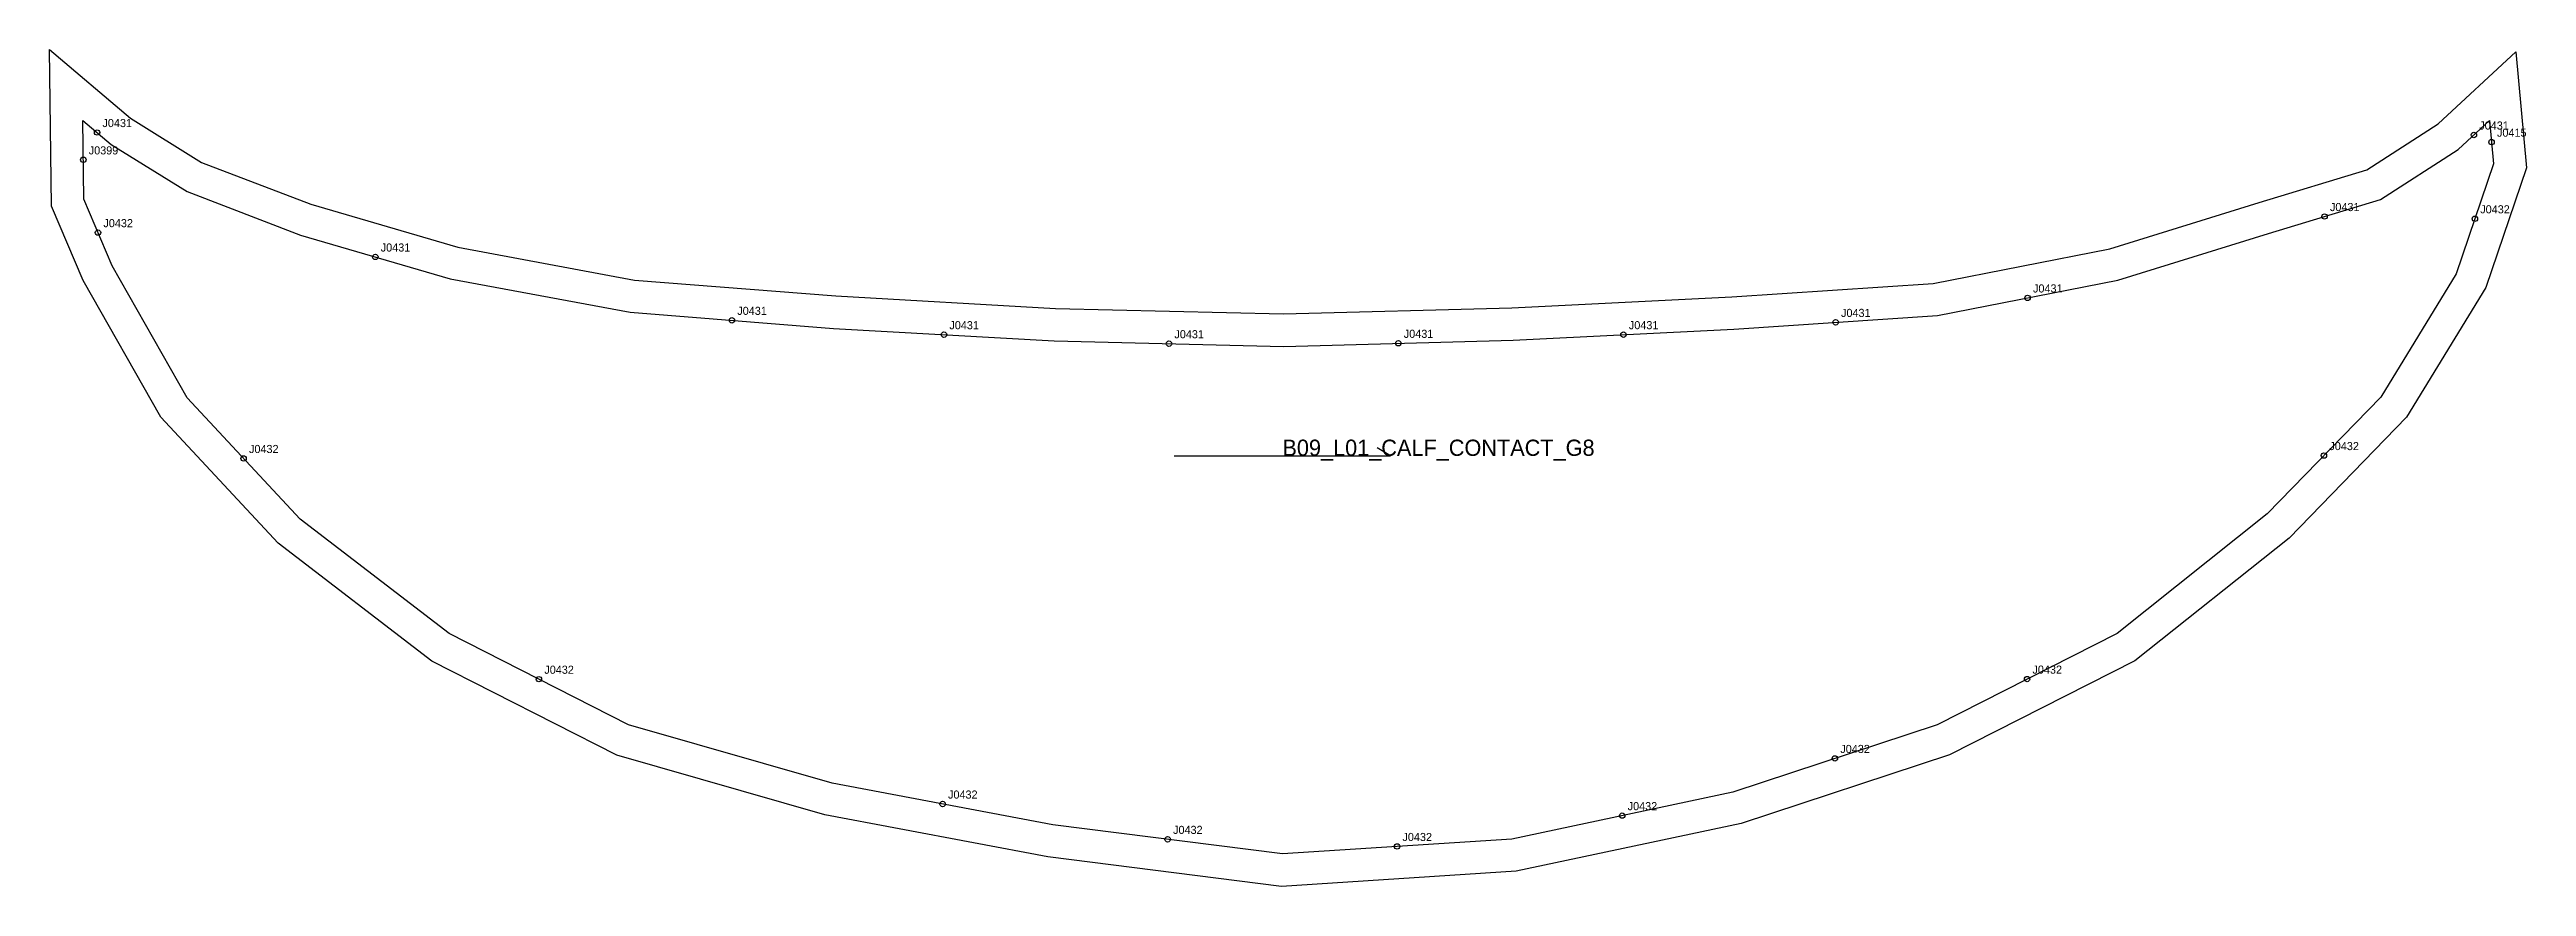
# Model space of a CAD drawing. Header units: millimetres. Extents: x -12 to 904, y -283 to 26.
import ezdxf

# ---------------------------------------------------------------- set-up
doc = ezdxf.new("R2010")
doc.units = ezdxf.units.MM
for name, color, linetype in [('CUT', 1, 'Continuous'), ('GRAIN', 3, 'Continuous'), ('LABEL', 7, 'Continuous'), ('NOTCH', 2, 'Continuous'), ('SEW', 5, 'Continuous')]:
    doc.layers.add(name, color=color, linetype=linetype)

msp = doc.modelspace()

# ---------------------------------------------------------------- linework, layer by layer
at = {"layer": 'CUT'}
msp.add_lwpolyline([(-12.33, 26.22), (17.6, 0.79), (43.95, -15.53), (84.35, -31.04), (138.74, -46.94), (204.06, -59.07), (278.62, -64.95), (359.95, -69.61), (444.31, -71.62), (528.75, -69.3), (610.19, -65.26), (684.67, -60.28), (750.02, -47.49), (805.26, -30.4), (845.07, -18.24), (871.52, -1.25), (900.29, 25.36), (904.18, -17.52), (889.1, -61.85), (859.78, -109.8), (816.33, -154.51), (759.22, -199.98), (690.69, -234.69), (613.63, -260.15), (530.37, -277.8), (443.46, -283.44), (357.09, -272.47), (274.54, -256.94), (197.54, -234.86), (129.1, -200.02), (72.28, -156.44), (28.84, -109.77), (0.07, -59.19), (-11.61, -31.67), (-12.33, 26.22)], close=True, dxfattribs=at)
at = {"layer": 'GRAIN'}
for p, q in [((403.86, -124.11), (483.86, -124.11)), ((483.86, -124.11), (478.86, -121.11))]:
    msp.add_line(p, q, dxfattribs=at)
at = {"layer": 'NOTCH'}
for centre in [(5.26, -4.47), (884.72, -5.39), (891.27, -8.03), (0.18, -14.58), (829.47, -35.55), (885.08, -36.39), (5.6, -41.51), (108.23, -50.52), (240.15, -73.96), (719.59, -65.67), (318.63, -79.27), (401.89, -82.61), (486.77, -82.45), (570.05, -79.26), (648.56, -74.72), (59.48, -125.07), (829.25, -123.99), (168.75, -206.74), (719.39, -206.7), (648.29, -236.06), (318.13, -252.93), (569.61, -257.22), (401.4, -266), (486.28, -268.63)]:
    msp.add_circle(centre, 1, dxfattribs=at)
at = {"layer": 'SEW'}
msp.add_lwpolyline([(0, 0), (10.51, -8.93), (38.6, -26.33), (80.51, -42.42), (135.95, -58.63), (202.49, -70.99), (277.8, -76.93), (359.46, -81.61), (444.33, -83.62), (529.22, -81.29), (610.89, -77.24), (686.23, -72.2), (752.95, -59.15), (808.78, -41.87), (850.17, -29.23), (878.89, -10.78), (890.54, 0), (892, -16.06), (878.17, -56.72), (850.24, -102.39), (808.26, -145.6), (752.71, -189.83), (686.07, -223.58), (610.5, -248.55), (528.73, -265.88), (443.83, -271.39), (358.96, -260.62), (277.31, -245.25), (201.96, -223.64), (135.53, -189.83), (80.38, -147.53), (38.58, -102.62), (10.84, -53.86), (0.36, -29.16)], close=True, dxfattribs=at)

# ---------------------------------------------------------------- texts
at = {"layer": 'LABEL'}
for s, height, p in [('J0431', 3, (7.26, -2.47)), ('J0431', 3, (886.72, -3.39)), ('J0415', 3, (893.27, -6.03)), ('J0399', 3, (2.18, -12.58)), ('J0432', 3, (7.6, -39.51)), ('J0431', 3, (831.47, -33.55)), ('J0432', 3, (887.08, -34.39)), ('J0431', 3, (110.23, -48.52)), ('J0431', 3, (721.59, -63.67)), ('J0431', 3, (242.15, -71.96)), ('J0431', 3, (650.56, -72.72)), ('J0431', 3, (320.63, -77.27)), ('J0431', 3, (403.89, -80.61)), ('J0431', 3, (488.77, -80.45)), ('J0431', 3, (572.05, -77.26)), ('B09_L01_CALF_CONTACT_G8', 6, (443.86, -124.11)), ('J0432', 3, (831.25, -121.99)), ('J0432', 3, (61.48, -123.07)), ('J0432', 3, (170.75, -204.74)), ('J0432', 3, (721.39, -204.7)), ('J0432', 3, (650.29, -234.06)), ('J0432', 3, (320.13, -250.93)), ('J0432', 3, (571.61, -255.22)), ('J0432', 3, (403.4, -264)), ('J0432', 3, (488.28, -266.63))]:
    msp.add_text(s, height=height, dxfattribs=at).set_placement(p)

doc.saveas('drawing.dxf')
